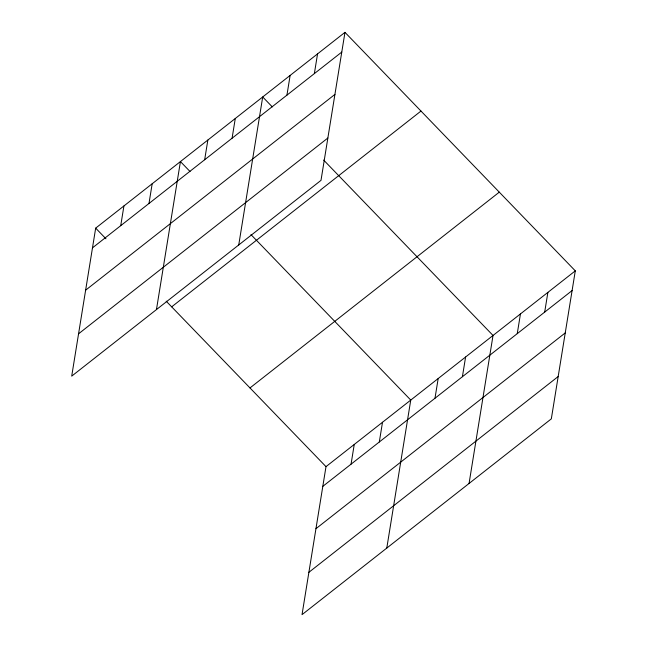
<?xml version="1.0" encoding="UTF-8"?>
<svg xmlns="http://www.w3.org/2000/svg" width="647" height="647" viewBox="0 0 647 647"><rect width="100%" height="100%" fill="white"/><g stroke="black" fill="none" stroke-linecap="round" stroke-linejoin="round"><path stroke-width="0.97" d="M344.972 32.35L95.675 228.14L71.704 376.142L321.001 180.359L344.972 32.35L575.296 270.858L551.325 418.86L302.028 614.65L325.999 466.641L575.296 270.858M120.73 225.666L123.925 205.948M148.988 203.473L152.182 183.756M156.461 309.573L180.432 161.572L190.024 171.495M204.662 159.752L207.857 140.035M232.087 138.215L235.282 118.498M238.735 244.97L262.706 96.961L272.29 106.884M286.936 95.141L290.131 75.424M314.361 73.604L317.556 53.887M351.054 464.166L354.249 444.457M379.312 441.982L382.506 422.265M386.785 548.082L410.756 400.072L250.963 234.602M434.986 398.253L438.181 378.535M462.411 376.716L465.605 356.998M469.059 483.471L493.03 335.461L323.646 160.068M517.26 333.642L520.455 313.932M544.685 312.105L547.88 292.395M92.481 247.85L341.786 52.067M85.622 290.188L334.928 94.405M78.554 333.812L327.859 138.021M171.681 306.84L420.979 111.058M249.993 387.933L499.29 192.151M322.804 486.358L572.11 290.568M315.946 528.696L565.252 332.906M308.878 572.312L558.183 376.53M95.675 228.14L105.946 238.775M166.198 301.17L325.999 466.641"/></g></svg>
